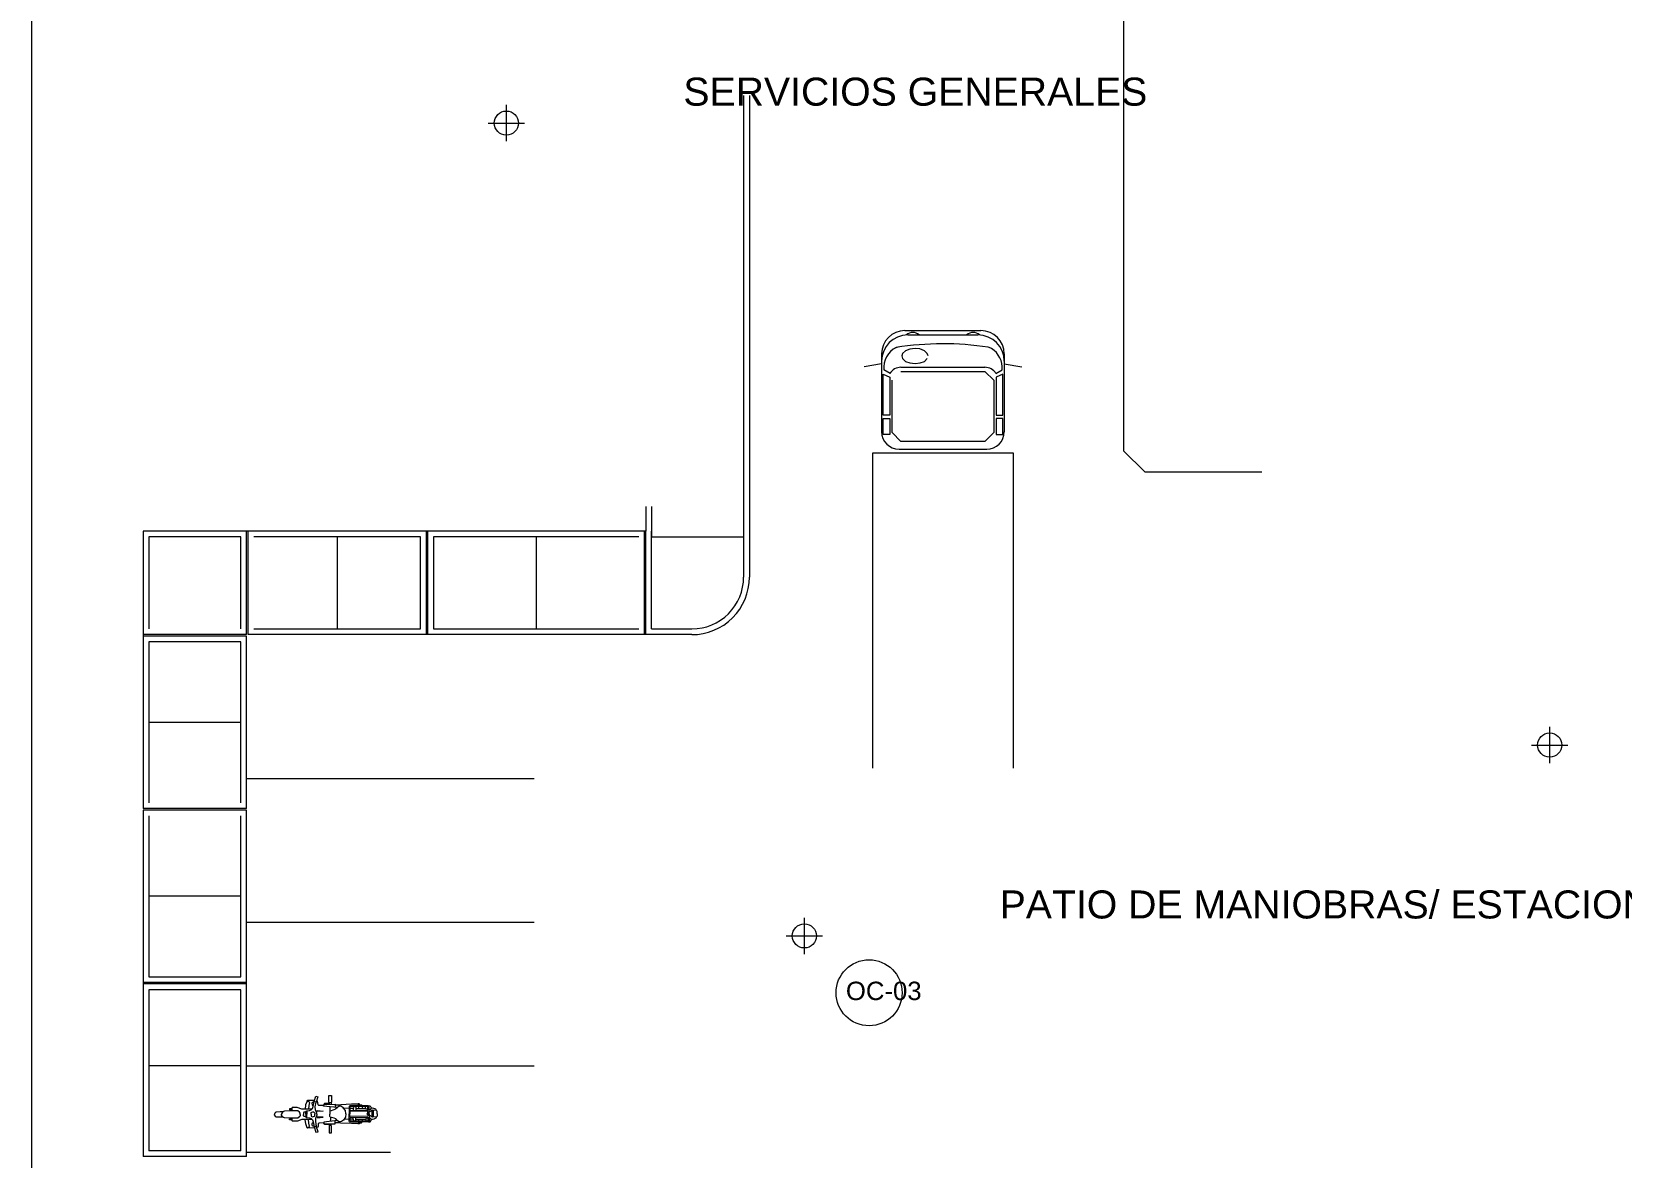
# Model space of a CAD drawing. Header units: metres. Extents: x -573 to 467, y -35 to 119.
# Drawn here: x -498.28 to -470.65, y 28.44 to 48.01 of the extents above; entities that cross this region are included whole.
import ezdxf

# ---------------------------------------------------------------- set-up
doc = ezdxf.new("R2010")
doc.units = ezdxf.units.M
doc.header["$LTSCALE"] = 0.25
doc.layers.add('ARQ-BASE', color=8, linetype='CONTINUOUS', lineweight=13)
doc.layers.add('ARQ-TEXTO', color=8, linetype='CONTINUOUS', lineweight=13)
doc.styles.get("Standard").update_dxf_attribs({"font": 'arial.ttf'})

msp = doc.modelspace()

# ---------------------------------------------------------------- linework, layer by layer
at = {"layer": 'ARQ-BASE'}
for points in [[(-498.284, 22.049), (-498.284, 81)], [(-479.298, 66.829), (-479.298, 40.725)], [(-490.032, 46.108), (-490.032, 46.738)], [(-485.906, 46.904), (-485.906, 38.525)], [(-485.806, 46.904), (-485.806, 38.525)], [(-490.347, 46.423), (-489.717, 46.423)], [(-483.101, 42.815), (-481.78, 42.815)], [(-483.05, 42.739), (-481.831, 42.739)], [(-483.507, 42.409), (-483.507, 41.056)], [(-483.141, 42.418), (-483.156, 42.373)], [(-483.156, 42.373), (-483.141, 42.327)], [(-483.089, 42.465), (-483.141, 42.418)], [(-483.141, 42.327), (-483.089, 42.28)], [(-483.019, 42.493), (-483.089, 42.465)], [(-482.926, 42.503), (-483.019, 42.493)], [(-482.842, 42.496), (-482.926, 42.503)], [(-482.764, 42.465), (-482.842, 42.496)], [(-482.712, 42.418), (-482.764, 42.465)], [(-482.764, 42.28), (-482.712, 42.327)], [(-482.697, 42.373), (-482.712, 42.418)], [(-481.373, 42.409), (-481.373, 41.056)], [(-483.507, 42.238), (-483.813, 42.185)], [(-483.482, 42.059), (-483.365, 42.004)], [(-483.482, 41.342), (-483.482, 42.059)], [(-483.361, 42.068), (-483.469, 42.132)], [(-481.707, 42.174), (-483.174, 42.174)], [(-483.17, 42.106), (-481.71, 42.106)], [(-483.089, 42.28), (-483.019, 42.253)], [(-483.019, 42.253), (-482.926, 42.242)], [(-482.926, 42.242), (-482.834, 42.253)], [(-482.834, 42.253), (-482.764, 42.28)], [(-481.71, 42.106), (-481.558, 41.954)], [(-481.519, 42.068), (-481.412, 42.132)], [(-481.399, 42.059), (-481.515, 42.004)], [(-481.399, 41.342), (-481.399, 42.059)], [(-481.373, 42.238), (-481.067, 42.185)], [(-483.365, 42.004), (-483.365, 41.342)], [(-483.322, 41.04), (-483.322, 41.954)], [(-481.558, 41.954), (-481.558, 41.04)], [(-481.515, 42.004), (-481.515, 41.342)], [(-483.365, 41.342), (-483.482, 41.342)], [(-483.482, 41.284), (-483.365, 41.284)], [(-483.482, 41.007), (-483.482, 41.284)], [(-483.365, 41.284), (-483.365, 41.007)], [(-481.515, 41.342), (-481.399, 41.342)], [(-481.515, 41.284), (-481.515, 41.007)], [(-481.399, 41.284), (-481.515, 41.284)], [(-481.399, 41.007), (-481.399, 41.284)], [(-483.365, 41.007), (-483.482, 41.007)], [(-483.17, 40.887), (-483.322, 41.04)], [(-481.558, 41.04), (-481.71, 40.887)], [(-481.515, 41.007), (-481.399, 41.007)], [(-483.659, 35.203), (-483.659, 40.689)], [(-483.659, 40.689), (-481.221, 40.689)], [(-483.202, 40.751), (-481.678, 40.751)], [(-481.71, 40.887), (-483.17, 40.887)], [(-481.221, 40.689), (-481.221, 35.203)], [(-479.298, 40.725), (-478.932, 40.358)], [(-478.932, 40.358), (-476.897, 40.358)], [(-487.606, 39.757), (-487.606, 39.327)], [(-487.506, 39.757), (-487.506, 39.227)], [(-487.606, 39.327), (-496.348, 39.327)], [(-496.348, 39.327), (-496.348, 34.502)], [(-494.548, 37.527), (-494.548, 39.327)], [(-494.523, 37.527), (-494.523, 39.327)], [(-491.423, 37.527), (-491.423, 39.327)], [(-491.398, 37.527), (-491.398, 39.327)], [(-487.631, 37.527), (-487.631, 39.327)], [(-487.606, 37.527), (-487.606, 39.327)], [(-487.506, 37.627), (-487.506, 39.327)], [(-494.648, 39.227), (-496.248, 39.227)], [(-496.248, 39.227), (-496.248, 37.627)], [(-494.648, 37.627), (-494.648, 39.227)], [(-491.523, 39.227), (-494.423, 39.227)], [(-492.973, 39.227), (-492.973, 37.627)], [(-491.523, 37.627), (-491.523, 39.227)], [(-487.731, 39.227), (-491.298, 39.227)], [(-491.298, 39.227), (-491.298, 37.627)], [(-489.514, 39.227), (-489.514, 37.627)], [(-487.506, 39.227), (-485.906, 39.227)], [(-494.423, 37.627), (-491.523, 37.627)], [(-491.298, 37.627), (-487.731, 37.627)], [(-487.506, 37.627), (-486.804, 37.627)], [(-494.548, 37.527), (-496.348, 37.527)], [(-494.548, 37.502), (-496.348, 37.502)], [(-494.648, 37.402), (-496.248, 37.402)], [(-496.248, 37.402), (-496.248, 34.602)], [(-494.648, 34.602), (-494.648, 37.402)], [(-494.548, 34.502), (-494.548, 37.502)], [(-486.804, 37.527), (-494.523, 37.527)], [(-494.648, 36.002), (-496.248, 36.002)], [(-471.89, 35.292), (-471.89, 35.922)], [(-472.205, 35.607), (-471.575, 35.607)], [(-494.548, 35.027), (-489.548, 35.027)], [(-494.548, 34.502), (-496.348, 34.502)], [(-494.548, 34.477), (-496.348, 34.477)], [(-496.348, 34.477), (-496.348, 28.452)], [(-496.248, 34.377), (-496.248, 31.577)], [(-494.648, 31.577), (-494.648, 34.377)], [(-494.548, 28.452), (-494.548, 34.477)], [(-494.648, 32.977), (-496.248, 32.977)], [(-494.548, 32.527), (-489.548, 32.527)], [(-484.85, 31.973), (-484.85, 32.603)], [(-485.165, 32.288), (-484.535, 32.288)], [(-496.248, 31.577), (-494.648, 31.577)], [(-494.548, 31.477), (-496.348, 31.477)], [(-494.548, 31.452), (-496.348, 31.452)], [(-494.648, 31.352), (-496.248, 31.352)], [(-496.248, 31.352), (-496.248, 28.552)], [(-494.648, 28.552), (-494.648, 31.352)], [(-494.648, 30.027), (-496.248, 30.027)], [(-494.548, 30.027), (-489.548, 30.027)], [(-493.755, 29.301), (-493.761, 29.295)], [(-493.668, 29.301), (-493.755, 29.301)], [(-493.591, 29.277), (-493.668, 29.301)], [(-493.522, 29.349), (-493.533, 29.277)], [(-493.502, 29.405), (-493.522, 29.349)], [(-493.499, 29.42), (-493.502, 29.405)], [(-493.489, 29.424), (-493.499, 29.42)], [(-493.494, 29.414), (-493.474, 29.408)], [(-493.371, 29.424), (-493.489, 29.424)], [(-493.468, 29.339), (-493.475, 29.277)], [(-493.474, 29.408), (-493.459, 29.401)], [(-493.456, 29.392), (-493.468, 29.339)], [(-493.459, 29.401), (-493.456, 29.392)], [(-493.407, 29.39), (-493.412, 29.374)], [(-493.412, 29.374), (-493.409, 29.351)], [(-493.409, 29.351), (-493.404, 29.336)], [(-493.394, 29.395), (-493.407, 29.39)], [(-493.404, 29.336), (-493.393, 29.33)], [(-493.404, 29.284), (-493.394, 29.32)], [(-493.394, 29.32), (-493.374, 29.407)], [(-493.377, 29.394), (-493.394, 29.395)], [(-493.376, 29.407), (-493.347, 29.502)], [(-493.341, 29.397), (-493.376, 29.407)], [(-493.354, 29.315), (-493.341, 29.398)], [(-493.353, 29.264), (-493.354, 29.315)], [(-493.347, 29.502), (-493.312, 29.492)], [(-493.312, 29.492), (-493.341, 29.397)], [(-493.316, 29.414), (-493.333, 29.419)], [(-493.308, 29.393), (-493.316, 29.414)], [(-493.306, 29.351), (-493.308, 29.393)], [(-493.29, 29.341), (-493.306, 29.351)], [(-493.21, 29.337), (-493.29, 29.341)], [(-493.192, 29.371), (-493.21, 29.346)], [(-493.209, 29.346), (-493.198, 29.357)], [(-493.209, 29.326), (-493.209, 29.346)], [(-492.973, 29.304), (-493.209, 29.326)], [(-493.198, 29.357), (-493.009, 29.359)], [(-493.112, 29.376), (-493.192, 29.371)], [(-493.117, 29.401), (-493.118, 29.515)], [(-493.118, 29.515), (-493.075, 29.515)], [(-493.112, 29.387), (-493.117, 29.401)], [(-493.112, 29.387), (-493.111, 29.358)], [(-493.08, 29.387), (-493.112, 29.387)], [(-493.093, 29.242), (-493.093, 29.315)], [(-493.081, 29.387), (-493.08, 29.358)], [(-493.074, 29.401), (-493.08, 29.387)], [(-493.075, 29.515), (-493.074, 29.401)], [(-493.009, 29.359), (-493.009, 29.307)], [(-492.923, 29.342), (-493.009, 29.343)], [(-492.971, 29.306), (-493.002, 29.276)], [(-492.941, 29.326), (-492.971, 29.306)], [(-492.9, 29.322), (-492.941, 29.326)], [(-492.911, 29.353), (-492.923, 29.342)], [(-492.726, 29.361), (-492.911, 29.353)], [(-492.868, 29.299), (-492.9, 29.322)], [(-492.828, 29.25), (-492.868, 29.299)], [(-492.763, 29.329), (-492.768, 29.32)], [(-492.768, 29.32), (-492.767, 29.192)], [(-492.748, 29.335), (-492.763, 29.329)], [(-492.74, 29.319), (-492.751, 29.308)], [(-492.751, 29.308), (-492.751, 29.252)], [(-492.435, 29.333), (-492.748, 29.335)], [(-492.452, 29.322), (-492.74, 29.319)], [(-492.617, 29.359), (-492.726, 29.361)], [(-492.692, 29.298), (-492.695, 29.281)], [(-492.682, 29.32), (-492.692, 29.298)], [(-492.658, 29.32), (-492.651, 29.301)], [(-492.651, 29.301), (-492.648, 29.279)], [(-492.61, 29.366), (-492.619, 29.36)], [(-492.601, 29.35), (-492.617, 29.359)], [(-492.603, 29.367), (-492.61, 29.366)], [(-492.593, 29.366), (-492.603, 29.367)], [(-492.601, 29.351), (-492.559, 29.352)], [(-492.601, 29.334), (-492.601, 29.351)], [(-492.601, 29.32), (-492.601, 29.286)], [(-492.586, 29.36), (-492.593, 29.366)], [(-492.582, 29.352), (-492.586, 29.36)], [(-492.559, 29.352), (-492.551, 29.348)], [(-492.551, 29.348), (-492.547, 29.342)], [(-492.547, 29.342), (-492.546, 29.334)], [(-492.539, 29.296), (-492.545, 29.287)], [(-492.534, 29.309), (-492.539, 29.296)], [(-492.534, 29.32), (-492.534, 29.309)], [(-492.48, 29.28), (-492.48, 29.321)], [(-492.44, 29.309), (-492.452, 29.322)], [(-492.439, 29.256), (-492.44, 29.309)], [(-492.42, 29.314), (-492.435, 29.333)], [(-492.433, 29.336), (-492.402, 29.335)], [(-492.419, 29.195), (-492.42, 29.314)], [(-492.402, 29.335), (-492.386, 29.312)], [(-492.386, 29.312), (-492.383, 29.3)], [(-492.383, 29.3), (-492.384, 29.292)], [(-494.055, 29.205), (-494.061, 29.189)], [(-494.061, 29.189), (-494.061, 29.181)], [(-494.061, 29.173), (-494.061, 29.181)], [(-494.054, 29.157), (-494.061, 29.173)], [(-494.042, 29.22), (-494.055, 29.205)], [(-494.042, 29.142), (-494.054, 29.157)], [(-494.028, 29.225), (-494.042, 29.22)], [(-494.027, 29.138), (-494.042, 29.142)], [(-493.965, 29.231), (-494.028, 29.225)], [(-493.964, 29.133), (-494.027, 29.138)], [(-493.91, 29.23), (-493.965, 29.231)], [(-493.909, 29.135), (-493.964, 29.133)], [(-493.929, 29.21), (-493.946, 29.182)], [(-493.929, 29.154), (-493.946, 29.182)], [(-493.906, 29.233), (-493.929, 29.21)], [(-493.906, 29.132), (-493.929, 29.154)], [(-493.888, 29.241), (-493.906, 29.233)], [(-493.887, 29.124), (-493.906, 29.132)], [(-493.766, 29.248), (-493.888, 29.241)], [(-493.764, 29.119), (-493.887, 29.124)], [(-493.803, 29.278), (-493.805, 29.266)], [(-493.805, 29.266), (-493.802, 29.262)], [(-493.804, 29.101), (-493.8, 29.105)], [(-493.801, 29.089), (-493.804, 29.101)], [(-493.76, 29.281), (-493.803, 29.278)], [(-493.802, 29.262), (-493.76, 29.262)], [(-493.759, 29.086), (-493.801, 29.089)], [(-493.8, 29.105), (-493.758, 29.105)], [(-493.66, 29.248), (-493.766, 29.248)], [(-493.659, 29.121), (-493.764, 29.119)], [(-493.761, 29.295), (-493.76, 29.285)], [(-493.76, 29.285), (-493.76, 29.249)], [(-493.758, 29.083), (-493.759, 29.119)], [(-493.759, 29.072), (-493.758, 29.083)], [(-493.753, 29.066), (-493.759, 29.072)], [(-493.666, 29.068), (-493.753, 29.066)], [(-493.59, 29.093), (-493.666, 29.068)], [(-493.627, 29.222), (-493.66, 29.248)], [(-493.626, 29.147), (-493.659, 29.121)], [(-493.617, 29.204), (-493.627, 29.222)], [(-493.617, 29.165), (-493.626, 29.147)], [(-493.617, 29.185), (-493.617, 29.204)], [(-493.617, 29.184), (-493.617, 29.165)], [(-493.412, 29.276), (-493.591, 29.277)], [(-493.411, 29.097), (-493.59, 29.093)], [(-493.551, 29.224), (-493.561, 29.213)], [(-493.561, 29.213), (-493.56, 29.185)], [(-493.56, 29.158), (-493.56, 29.185)], [(-493.55, 29.147), (-493.56, 29.158)], [(-493.518, 29.224), (-493.551, 29.224)], [(-493.517, 29.147), (-493.55, 29.147)], [(-493.519, 29.022), (-493.531, 29.094)], [(-493.499, 28.966), (-493.519, 29.022)], [(-493.518, 29.233), (-493.513, 29.242)], [(-493.517, 29.186), (-493.518, 29.233)], [(-493.517, 29.186), (-493.517, 29.138)], [(-493.517, 29.138), (-493.512, 29.13)], [(-493.513, 29.242), (-493.502, 29.244)], [(-493.512, 29.13), (-493.501, 29.128)], [(-493.502, 29.244), (-493.457, 29.25)], [(-493.501, 29.244), (-493.5, 29.186)], [(-493.501, 29.128), (-493.456, 29.122)], [(-493.5, 29.128), (-493.5, 29.186)], [(-493.465, 29.033), (-493.473, 29.095)], [(-493.453, 28.981), (-493.465, 29.033)], [(-493.457, 29.25), (-493.427, 29.262)], [(-493.456, 29.122), (-493.425, 29.111)], [(-493.427, 29.262), (-493.404, 29.284)], [(-493.425, 29.111), (-493.403, 29.09)], [(-493.425, 29.217), (-493.416, 29.225)], [(-493.425, 29.186), (-493.425, 29.217)], [(-493.425, 29.187), (-493.425, 29.156)], [(-493.425, 29.156), (-493.416, 29.148)], [(-493.416, 29.225), (-493.399, 29.229)], [(-493.416, 29.148), (-493.399, 29.144)], [(-493.408, 28.999), (-493.407, 29.022)], [(-493.407, 29.022), (-493.401, 29.037)], [(-493.403, 29.09), (-493.392, 29.053)], [(-493.401, 29.037), (-493.39, 29.043)], [(-493.399, 29.229), (-493.385, 29.228)], [(-493.399, 29.144), (-493.384, 29.146)], [(-493.392, 29.053), (-493.371, 28.967)], [(-493.385, 29.228), (-493.371, 29.217)], [(-493.384, 29.146), (-493.37, 29.156)], [(-493.371, 29.217), (-493.363, 29.208)], [(-493.37, 29.156), (-493.363, 29.166)], [(-493.363, 29.208), (-493.363, 29.187)], [(-493.363, 29.166), (-493.363, 29.187)], [(-493.328, 29.206), (-493.353, 29.264)], [(-493.328, 29.169), (-493.352, 29.11)], [(-493.352, 29.11), (-493.352, 29.059)], [(-493.352, 29.059), (-493.338, 28.977)], [(-493.328, 29.187), (-493.328, 29.206)], [(-493.328, 29.187), (-493.328, 29.169)], [(-493.318, 29.249), (-493.318, 29.249)], [(-493.318, 29.233), (-493.318, 29.249)], [(-493.318, 29.249), (-493.216, 29.241)], [(-493.216, 29.241), (-493.318, 29.233)], [(-493.317, 29.142), (-493.317, 29.125)], [(-493.215, 29.135), (-493.317, 29.142)], [(-493.317, 29.125), (-493.215, 29.135)], [(-493.317, 29.125), (-493.317, 29.125)], [(-493.303, 29.024), (-493.305, 28.982)], [(-493.288, 29.034), (-493.303, 29.024)], [(-493.207, 29.04), (-493.288, 29.034)], [(-493.189, 29.006), (-493.208, 29.03)], [(-492.971, 29.077), (-493.207, 29.05)], [(-493.207, 29.05), (-493.207, 29.031)], [(-493.207, 29.031), (-493.195, 29.019)], [(-493.195, 29.019), (-493.006, 29.021)], [(-493.108, 28.991), (-493.109, 29.02)], [(-493.094, 29.242), (-493.103, 29.232)], [(-493.103, 29.232), (-493.103, 29.189)], [(-493.103, 29.147), (-493.103, 29.189)], [(-493.093, 29.137), (-493.103, 29.147)], [(-493.03, 29.264), (-493.094, 29.242)], [(-493.029, 29.116), (-493.093, 29.137)], [(-493.092, 29.136), (-493.091, 29.063)], [(-493.077, 28.992), (-493.077, 29.02)], [(-493.002, 29.276), (-493.03, 29.264)], [(-493, 29.104), (-493.029, 29.116)], [(-493.006, 29.021), (-493.007, 29.073)], [(-492.92, 29.04), (-493.007, 29.037)], [(-492.969, 29.074), (-493, 29.104)], [(-492.939, 29.055), (-492.969, 29.074)], [(-492.898, 29.06), (-492.939, 29.055)], [(-492.908, 29.029), (-492.92, 29.04)], [(-492.723, 29.023), (-492.908, 29.029)], [(-492.866, 29.083), (-492.898, 29.06)], [(-492.827, 29.133), (-492.866, 29.083)], [(-492.768, 29.285), (-492.86, 29.29)], [(-492.766, 29.099), (-492.858, 29.093)], [(-492.823, 29.191), (-492.828, 29.25)], [(-492.823, 29.192), (-492.827, 29.133)], [(-492.766, 29.064), (-492.767, 29.192)], [(-492.761, 29.055), (-492.766, 29.064)], [(-492.746, 29.049), (-492.761, 29.055)], [(-492.747, 29.236), (-492.752, 29.228)], [(-492.752, 29.228), (-492.752, 29.192)], [(-492.751, 29.156), (-492.752, 29.192)], [(-492.693, 29.286), (-492.751, 29.285)], [(-492.751, 29.252), (-492.439, 29.255)], [(-492.746, 29.148), (-492.751, 29.156)], [(-492.75, 29.132), (-492.438, 29.134)], [(-492.749, 29.076), (-492.75, 29.132)], [(-492.692, 29.099), (-492.749, 29.099)], [(-492.737, 29.065), (-492.749, 29.076)], [(-492.448, 29.239), (-492.747, 29.236)], [(-492.447, 29.151), (-492.746, 29.148)], [(-492.433, 29.056), (-492.746, 29.049)], [(-492.45, 29.068), (-492.737, 29.065)], [(-492.614, 29.027), (-492.723, 29.023)], [(-492.695, 29.281), (-492.694, 29.253)], [(-492.693, 29.104), (-492.693, 29.132)], [(-492.69, 29.087), (-492.693, 29.104)], [(-492.68, 29.065), (-492.69, 29.087)], [(-492.656, 29.066), (-492.649, 29.085)], [(-492.649, 29.285), (-492.48, 29.287)], [(-492.649, 29.085), (-492.647, 29.106)], [(-492.648, 29.279), (-492.648, 29.253)], [(-492.647, 29.106), (-492.647, 29.133)], [(-492.647, 29.1), (-492.479, 29.102)], [(-492.607, 29.021), (-492.616, 29.027)], [(-492.599, 29.037), (-492.614, 29.027)], [(-492.599, 29.019), (-492.607, 29.021)], [(-492.59, 29.021), (-492.599, 29.019)], [(-492.599, 29.066), (-492.599, 29.101)], [(-492.599, 29.052), (-492.599, 29.035)], [(-492.599, 29.035), (-492.556, 29.036)], [(-492.583, 29.027), (-492.59, 29.021)], [(-492.579, 29.035), (-492.583, 29.027)], [(-492.556, 29.036), (-492.548, 29.04)], [(-492.548, 29.04), (-492.545, 29.045)], [(-492.537, 29.091), (-492.544, 29.101)], [(-492.545, 29.045), (-492.544, 29.054)], [(-492.532, 29.079), (-492.537, 29.091)], [(-492.532, 29.068), (-492.532, 29.079)], [(-492.472, 29.274), (-492.48, 29.28)], [(-492.47, 29.115), (-492.478, 29.109)], [(-492.478, 29.109), (-492.478, 29.068)], [(-492.439, 29.272), (-492.472, 29.274)], [(-492.438, 29.118), (-492.47, 29.115)], [(-492.438, 29.21), (-492.459, 29.195)], [(-492.438, 29.179), (-492.459, 29.195)], [(-492.438, 29.08), (-492.45, 29.068)], [(-492.438, 29.23), (-492.448, 29.239)], [(-492.438, 29.16), (-492.447, 29.151)], [(-492.439, 29.255), (-492.439, 29.256)], [(-492.438, 29.195), (-492.438, 29.23)], [(-492.438, 29.195), (-492.438, 29.16)], [(-492.438, 29.134), (-492.438, 29.134)], [(-492.438, 29.134), (-492.438, 29.08)], [(-492.418, 29.076), (-492.433, 29.056)], [(-492.43, 29.053), (-492.399, 29.055)], [(-492.399, 29.269), (-492.419, 29.264)], [(-492.369, 29.251), (-492.419, 29.22)], [(-492.419, 29.195), (-492.418, 29.076)], [(-492.368, 29.14), (-492.419, 29.169)], [(-492.398, 29.121), (-492.418, 29.125)], [(-492.399, 29.055), (-492.384, 29.078)], [(-492.384, 29.292), (-492.399, 29.269)], [(-492.383, 29.099), (-492.398, 29.121)], [(-492.363, 29.292), (-492.384, 29.293)], [(-492.384, 29.078), (-492.381, 29.09)], [(-492.381, 29.09), (-492.383, 29.099)], [(-492.361, 29.098), (-492.382, 29.098)], [(-492.36, 29.255), (-492.369, 29.251)], [(-492.358, 29.136), (-492.368, 29.14)], [(-492.363, 29.138), (-492.364, 29.253)], [(-492.339, 29.288), (-492.363, 29.292)], [(-492.337, 29.103), (-492.361, 29.098)], [(-492.292, 29.251), (-492.36, 29.255)], [(-492.291, 29.141), (-492.358, 29.136)], [(-492.347, 29.254), (-492.346, 29.137)], [(-492.303, 29.273), (-492.339, 29.288)], [(-492.302, 29.119), (-492.337, 29.103)], [(-492.295, 29.262), (-492.303, 29.273)], [(-492.294, 29.129), (-492.302, 29.119)], [(-492.295, 29.251), (-492.295, 29.262)], [(-492.294, 29.141), (-492.294, 29.129)], [(-492.283, 29.247), (-492.292, 29.251)], [(-492.282, 29.145), (-492.291, 29.141)], [(-492.278, 29.237), (-492.283, 29.247)], [(-492.277, 29.155), (-492.282, 29.145)], [(-492.277, 29.196), (-492.278, 29.237)], [(-492.277, 29.196), (-492.277, 29.155)], [(-493.495, 28.951), (-493.499, 28.966)], [(-493.485, 28.947), (-493.495, 28.951)], [(-493.49, 28.957), (-493.47, 28.964)], [(-493.367, 28.95), (-493.485, 28.947)], [(-493.47, 28.964), (-493.456, 28.971)], [(-493.456, 28.971), (-493.453, 28.981)], [(-493.403, 28.983), (-493.408, 28.999)], [(-493.39, 28.978), (-493.403, 28.983)], [(-493.374, 28.98), (-493.39, 28.978)], [(-493.337, 28.977), (-493.372, 28.967)], [(-493.372, 28.967), (-493.342, 28.873)], [(-493.342, 28.873), (-493.307, 28.883)], [(-493.307, 28.883), (-493.337, 28.977)], [(-493.312, 28.961), (-493.329, 28.956)], [(-493.305, 28.982), (-493.312, 28.961)], [(-493.109, 29.002), (-493.189, 29.006)], [(-493.109, 28.991), (-493.114, 28.977)], [(-493.114, 28.977), (-493.113, 28.863)], [(-493.113, 28.863), (-493.07, 28.864)], [(-493.077, 28.991), (-493.109, 28.991)], [(-493.071, 28.978), (-493.077, 28.991)], [(-493.07, 28.864), (-493.071, 28.978)], [(-494.648, 28.552), (-496.248, 28.552)], [(-494.548, 28.526), (-492.048, 28.526)], [(-494.548, 28.452), (-496.348, 28.452)]]:
    msp.add_lwpolyline(points, dxfattribs=at)
for centre, radius in [((-490.032, 46.423), 0.21), ((-471.89, 35.607), 0.21), ((-484.85, 32.288), 0.21), ((-483.725, 31.299), 0.574)]:
    msp.add_circle(centre, radius, dxfattribs=at)
for centre, radius, start, end in [((-483.101, 42.409), 0.406, 90, 180), ((-483.05, 42.282), 0.457, 90, 180), ((-482.44, 37.318), 5.267, 81.4226, 98.8918), ((-482.965, 42.631), 0.153, 44.8438, 135.5129), ((-481.915, 42.631), 0.153, 44.4871, 135.1562), ((-481.831, 42.282), 0.457, 0, 90), ((-481.78, 42.409), 0.406, 0, 90), ((-483.068, 42.166), 0.402, 117.6368, 184.7722), ((-483.203, 42.375), 0.152, 98.5774, 122.7904), ((-481.677, 42.375), 0.152, 57.2096, 81.4226), ((-481.812, 42.166), 0.402, 355.2278, 57.2096), ((-483.17, 41.954), 0.223, 90, 149.2925), ((-481.71, 41.954), 0.223, 30.7075, 90), ((-483.202, 41.056), 0.305, 180, 270), ((-481.678, 41.056), 0.305, 270, 0), ((-486.805, 38.526), 0.999, 269.9462, 0.042), ((-486.805, 38.526), 0.899, 269.9462, 0.042)]:
    msp.add_arc(centre, radius, start, end, dxfattribs=at)

# ---------------------------------------------------------------- texts
at = {"layer": 'ARQ-TEXTO'}
for s, height, p in [('SERVICIOS GENERALES', 0.4879, (-486.954, 46.726)), ('PATIO DE MANIOBRAS/ ESTACIONAMIENTO', 0.4879, (-481.454, 32.591)), ('OC-03', 0.32, (-484.128, 31.172))]:
    msp.add_text(s, height=height, dxfattribs=at).set_placement(p)

doc.saveas('drawing.dxf')
